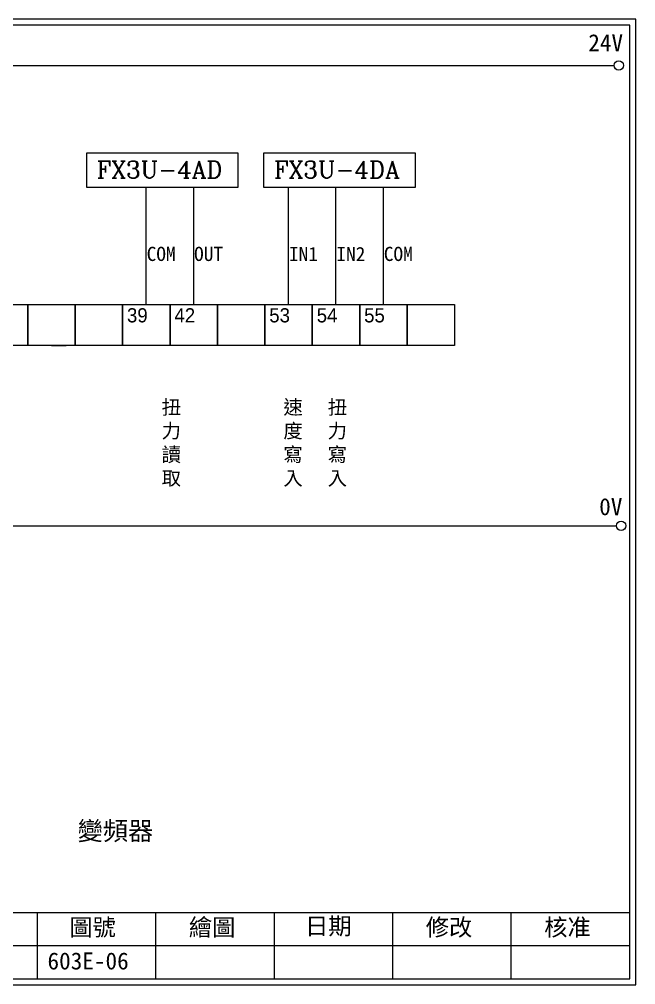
# Model space of a CAD drawing. Extents: x 627 to 914, y 3 to 207.
# Drawn here: x 784.1 to 914.2, y 3 to 207 of the extents above; entities that cross this region are included whole.
import ezdxf

# ---------------------------------------------------------------- set-up
doc = ezdxf.new("R2010")
doc.units = 0
doc.layers.get('0').update_dxf_attribs({"linetype": 'CONTINUOUS'})
doc.layers.add('圖框層', color=7, linetype='CONTINUOUS')
doc.layers.add('標尺寸層', color=3, linetype='CONTINUOUS')
doc.styles.add('CNS', font='romanc.shx', dxfattribs={"bigfont": 'chineset.shx'})
doc.styles.add('STSL', font='kaiu.ttf')

msp = doc.modelspace()

# ---------------------------------------------------------------- linework, layer by layer
for points in [[(775.88, 146.73), (785.89, 146.73), (785.89, 138.07), (775.88, 138.07)], [(785.89, 146.73), (795.9, 146.73), (795.9, 138.07), (785.89, 138.07)], [(795.9, 146.73), (805.91, 146.73), (805.91, 138.07), (795.9, 138.07)], [(805.91, 146.73), (815.92, 146.73), (815.92, 138.07), (805.91, 138.07)], [(815.92, 146.73), (825.93, 146.73), (825.93, 138.07), (815.92, 138.07)], [(825.93, 146.73), (835.94, 146.73), (835.94, 138.07), (825.93, 138.07)], [(835.94, 146.73), (845.95, 146.73), (845.95, 138.07), (835.94, 138.07)], [(845.95, 146.73), (855.96, 146.73), (855.96, 138.07), (845.95, 138.07)], [(855.96, 146.73), (865.97, 146.73), (865.97, 138.07), (855.96, 138.07)], [(865.97, 146.73), (875.98, 146.73), (875.98, 138.07), (865.97, 138.07)]]:
    msp.add_lwpolyline(points, close=True)
for centre in [(910.63, 197.22), (911.12, 99.96)]:
    msp.add_circle(centre, 1)
at = {"layer": '圖框層', "color": 7}
for p, q in [((914.2, 206.97), (627.2, 206.97)), ((914.2, 3), (914.2, 206.97)), ((912.95, 205.72), (628.45, 205.72)), ((912.95, 4.25), (912.95, 205.72)), ((628.45, 18.25), (912.95, 18.25)), ((787.95, 4.25), (787.95, 18.25)), ((812.95, 4.25), (812.95, 18.25)), ((837.95, 4.25), (837.95, 18.25)), ((862.95, 4.25), (862.95, 18.25)), ((887.95, 4.25), (887.95, 18.25)), ((762.95, 11.25), (912.95, 11.25)), ((628.45, 4.25), (912.95, 4.25)), ((627.2, 3), (914.2, 3))]:
    msp.add_line(p, q, dxfattribs=at)
at = {"layer": '標尺寸層', "color": 7}
for p, q in [((632.04, 197.22), (909.63, 197.22)), ((632.25, 99.96), (910.12, 99.96))]:
    msp.add_line(p, q, dxfattribs=at)
at = {"layer": '標尺寸層', "color": 0}
for p, q in [((810.91, 168.91), (810.91, 171.42)), ((820.92, 146.73), (820.92, 171.42)), ((840.94, 146.73), (840.94, 171.42)), ((850.95, 146.73), (850.95, 171.42)), ((860.96, 146.73), (860.96, 171.42)), ((810.91, 146.73), (810.91, 168.91)), ((790.89, 138.07), (794.01, 138.07)), ((808.18, 18.25), (808.18, 18.21))]:
    msp.add_line(p, q, dxfattribs=at)
for points in [[(798.33, 178.77), (830.26, 178.77), (830.26, 171.42), (798.33, 171.42)], [(835.74, 178.77), (867.66, 178.77), (867.66, 171.42), (835.74, 171.42)]]:
    msp.add_lwpolyline(points, close=True, dxfattribs=at)
msp.add_lwpolyline([(832.18, 18.25), (832.18, 18.21), (784.18, 18.21), (784.18, 18.25)], dxfattribs=at)

# ---------------------------------------------------------------- texts
at = {"char_height": 3, "width": 8.2913, "attachment_point": 1}
for s, insert in [('{\\fPMingLiU|b0|i0|c136|p18;39}', (806.84, 145.93)), ('{\\fPMingLiU|b0|i0|c136|p18;42}', (816.85, 145.93)), ('{\\fPMingLiU|b0|i0|c136|p18;53}', (836.87, 145.93)), ('{\\fPMingLiU|b0|i0|c136|p18;54}', (846.88, 145.93)), ('{\\fPMingLiU|b0|i0|c136|p18;55}', (856.89, 145.93))]:
    msp.add_mtext(s, dxfattribs=dict(at, insert=insert))
at = {"layer": '圖框層', "color": 4, "style": 'STSL'}
for s, p in [('24V', (904.19, 200.22)), ('0V', (906.5, 102.2)), ('圖號', (794.66, 13.34)), ('繪圖', (819.89, 13.34)), ('日期', (844.41, 13.59)), ('修改', (869.89, 13.34)), ('核准', (894.89, 13.34)), ('603E-06', (790.06, 6.22))]:
    msp.add_text(s, height=3.6, dxfattribs=at).set_placement(p)
at = {"layer": '標尺寸層', "color": 0, "char_height": 3.6, "attachment_point": 1, "style": 'CNS'}
for s, insert in [('\\PFX3U-4AD', (800.46, 183.02)), ('\\PFX3U-4DA', (837.87, 183.02))]:
    msp.add_mtext_dynamic_manual_height_columns(s, width=28.4413, gutter_width=32.5, heights=[0], dxfattribs=dict(at, insert=insert))
at = {"layer": '標尺寸層', "color": 7, "attachment_point": 5, "style": 'CNS'}
for s, insert, char_height, width in [('{\\fDFKai-SB|b0|i0|c136|p65;COM\\P }', (814.05, 154.88), 3, 1.8888), ('{\\fDFKai-SB|b0|i0|c136|p65;\\POUT\\P\\P }', (824.06, 154.88), 3, 1.8888), ('{\\fDFKai-SB|b0|i0|c136|p65;IN1\\P }', (844.08, 154.88), 3, 1.8888), ('{\\fDFKai-SB|b0|i0|c136|p65;IN2\\P }', (854.09, 154.88), 3, 1.8888), ('{\\fDFKai-SB|b0|i0|c136|p65;COM\\P }', (864.1, 154.88), 3, 1.8888), ('{\\fDFKai-SB|b0|i0|c136|p65;扭力讀取}', (816.19, 117.36), 3, 1.8888), ('{\\fDFKai-SB|b0|i0|c136|p65;速度寫入}', (841.89, 117.36), 3, 1.8888), ('{\\fDFKai-SB|b0|i0|c136|p65;扭力寫入}', (851.23, 117.36), 3, 1.8888), ('{\\fDFKai-SB|b0|i0|c136|p65;變頻器}', (804.4, 35.27), 3.9, 37.7353)]:
    msp.add_mtext(s, dxfattribs=dict(at, insert=insert, char_height=char_height, width=width))

doc.saveas('drawing.dxf')
